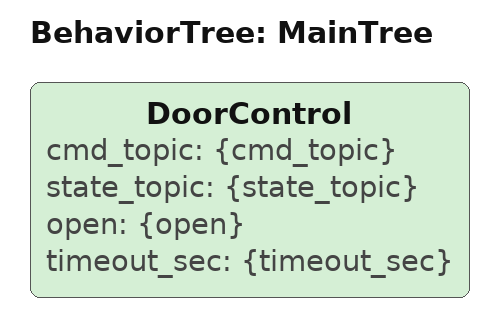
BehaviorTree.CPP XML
<root BTCPP_format="4" main_tree_to_execute="MainTree">
  <BehaviorTree ID="MainTree">
    <DoorControl cmd_topic="{cmd_topic}"
                 state_topic="{state_topic}"
                 open="{open}"
                 timeout_sec="{timeout_sec}"/>
  </BehaviorTree>
</root>
